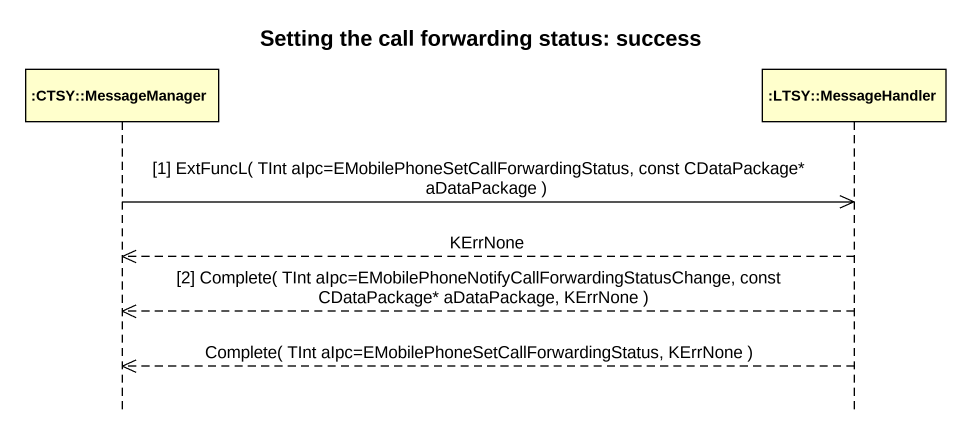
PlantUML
@startuml
title Setting the call forwarding status: success
hide footbox
participant ":CTSY::MessageManager" as CTSY_MessageManager
participant ":LTSY::MessageHandler" as LTSY_MessageHandler

CTSY_MessageManager ->> LTSY_MessageHandler : [1] ExtFuncL( TInt aIpc=EMobilePhoneSetCallForwardingStatus, const CDataPackage* aDataPackage )
LTSY_MessageHandler -->> CTSY_MessageManager : KErrNone
LTSY_MessageHandler -->> CTSY_MessageManager : [2] Complete( TInt aIpc=EMobilePhoneNotifyCallForwardingStatusChange, const CDataPackage* aDataPackage, KErrNone )
LTSY_MessageHandler -->> CTSY_MessageManager : Complete( TInt aIpc=EMobilePhoneSetCallForwardingStatus, KErrNone )
@enduml
